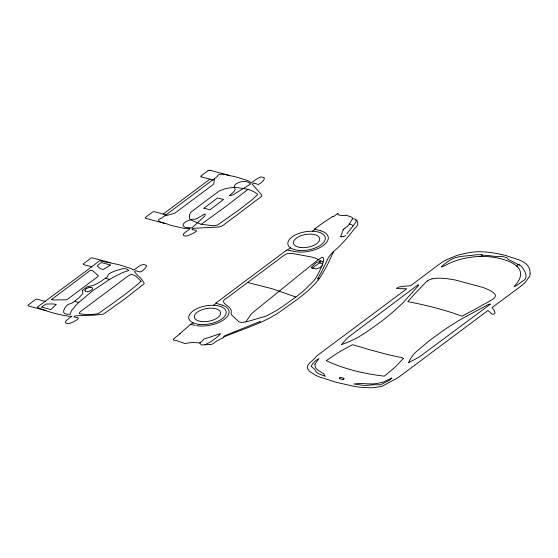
<?xml version="1.0" encoding="UTF-8"?>
<svg xmlns="http://www.w3.org/2000/svg" width="558" height="558" viewBox="0 0 558 558"><rect width="100%" height="100%" fill="white"/><g stroke="black" fill="none" stroke-linecap="round" stroke-linejoin="round"><path stroke-width="0.84" d="M210.959 344.391L212.445 344.063L216.065 341.461A20.799 10.086 -10.1 0 1 217.313 340.694L219.343 339.613A53.345 25.863 -10.1 0 1 222.237 338.246L223.43 337.646L224.456 336.007A7.7 3.732 -10.1 0 1 225.571 335.4L260.098 321.485A11.188 5.427 -10.1 0 1 260.391 322.433M214.349 179.076L213.937 183.387A8.105 3.927 -10.1 0 1 213.798 183.687A8.579 4.157 -10.1 0 1 213.198 184.524L175.324 212.814A8.579 4.157 -10.1 0 1 174.194 213.351A8.105 3.927 -10.1 0 1 173.426 213.644L165.126 215.841M343.149 229.833L340.778 236.425M82.703 290.446L82.744 290.293A3.09 1.5 -10.1 0 1 82.919 289.972L86.909 286.993A3.09 1.5 -10.1 0 1 87.467 286.77L87.599 286.721A12.827 6.222 -10.1 0 1 90.717 285.975L92.607 285.598A7.052 3.418 -10.1 0 0 94.26 285.103L100.733 281.574L107.248 276.859A5.364 2.602 -10.1 0 0 107.534 276.426L108.475 274.327A3.927 1.904 -10.1 0 1 108.873 273.936L111.321 272.562A44.549 21.595 -10.1 0 1 114.802 271.021L121.951 268.851A7.896 3.829 -10.1 0 1 124.573 268.698L125.431 268.761A4.792 2.323 -10.1 0 1 126.603 269.04L127.782 269.681A27.977 13.559 -10.1 0 1 128.124 269.926L128.884 270.477L122.655 272.548L113.992 276.908A89.482 43.378 -10.1 0 0 109.417 279.53L92.886 290.613L78.852 302.366A89.475 43.378 -10.1 0 0 75.832 305.407L71.333 310.883L70.196 314.314L68.753 314.28A27.977 13.559 -10.1 0 1 68.104 314.259L66.283 314.098A4.792 2.323 -10.1 0 1 65.181 313.763L64.651 313.457A7.896 3.829 -10.1 0 1 63.724 312.347L63.64 310.729L64.616 308.504A44.549 21.595 -10.1 0 1 66.004 306.412L67.567 304.794A3.927 1.904 -10.1 0 1 68.146 304.452L71.843 303.085A5.364 2.602 -10.1 0 0 72.554 302.771L78.776 297.979L82.668 293.759A7.052 3.418 -10.1 0 0 82.863 292.873L82.703 291.953A13.113 6.354 -10.1 0 1 82.696 290.446M345.011 228.117L345.702 227.622A23.75 11.516 -10.1 0 0 349.301 224.246L352.286 219.078A19.83 9.612 -10.1 0 0 352.44 218.666L352.007 217.292L347.641 215.744A9.054 4.387 -10.1 0 0 347.034 215.604A3.536 1.716 -10.1 0 0 346.553 215.534L346.497 215.137A1.576 0.76 -10.1 0 0 346.232 215.074L345.548 215.255A5.775 2.797 -10.1 0 0 345.269 215.465C343.282 215.472 336.432 215.793 338.127 213.456A1.807 0.879 -10.1 0 0 337.89 213.421L333.74 216.525L332.484 216.609M322.371 265.022A4.436 2.148 -10.1 0 0 322.426 264.443L323.793 259.324L323.375 257.796L322.231 257.245L318.381 259.477L252.753 312.585L250.688 314.691L245.918 321.875L241.405 322.461L238.977 321.833L231.326 314.649A7.087 3.432 -10.1 0 1 231.221 313.638L231.256 310.646A35.015 16.977 -10.1 0 0 230.866 309.544C228.919 304.835 217.794 302.631 227.273 297.714L284.287 255.118L286.952 253.681L291.855 253.381L311.978 257.085L315.005 257.963L323.242 262.086M322.385 265.022A6.849 3.32 -10.1 0 1 321.847 265.908L318.834 272.736L315.654 278.303A72.917 35.349 -10.1 0 1 313.742 280.869L304.675 289.888A192.677 93.409 -10.1 0 1 301.376 292.685A181.329 87.906 -10.1 0 1 297.121 296.075L283.485 305.93A191.038 92.614 -10.1 0 1 281.113 307.521A205.874 99.812 -10.1 0 1 276.677 310.387L266.494 315.981L247.94 321.422A34.582 16.768 -10.1 0 1 245.918 321.875M339.355 377.996L339.752 377.717A1.039 0.502 -10.1 0 1 340.073 377.654A2.058 0.997 -10.1 0 1 340.624 377.613A3.669 1.779 -10.1 0 1 341.112 377.626L341.698 377.689A6.842 3.32 -10.1 0 1 343.379 378.143L344.251 378.854L343.463 379.3M352.44 218.666C358.668 218.959 359.491 224.902 354.776 228.341C348.394 236.585 341.726 244.76 333.656 251.407L327.462 264.701A320.864 155.556 -10.1 0 1 323.912 271.062C314.391 289.197 296.256 299.779 280.325 311.538C263.09 323.368 242.66 329.101 223.535 337.032M340.764 236.459L341.252 236.843M314.872 228.836L314.893 229.212M353.353 225.69L355.955 222.014A7.819 3.794 -10.1 0 0 355.997 220.529L355.697 219.873M353.13 225.969L352.238 224.993L349.42 224.009M352.837 226.339L346.846 233.746M215.946 302.966L216.086 303.35L213.47 305.296M333.656 251.407L331.361 253.841A58.304 28.263 -10.1 0 0 328.146 258.11L321.52 271.913L317.376 279.014L319.12 278.491M179.69 333.893L190.034 324.798M343.672 229.101L344.928 228.173M91.777 266.787L99.205 260.907A0.823 0.398 -10.1 0 1 99.554 260.816L118.373 264.541L131.074 268.544A18.609 9.019 -10.1 0 1 133.222 270.058C137.059 268.74 141.167 262.483 146.07 265.231A3.006 1.458 -10.1 0 1 146.489 265.775L145.645 267.84L143.315 270.107A28.081 13.615 -10.1 0 1 141.265 271.593L139.877 271.969L135.615 270.735L134.478 271.579L135.21 272.639A42.185 20.451 -10.1 0 0 135.943 273.546L139.751 277.34A129.902 62.977 -10.1 0 1 142.241 280.046L144.236 283.394A3.404 1.646 -10.1 0 1 143.957 283.896L124.608 299.109L103.76 313.917A3.404 1.646 -10.1 0 1 102.902 314.266L95.362 315.061A129.902 62.977 -10.1 0 1 88.855 315.354L79.578 315.647A42.185 20.451 -10.1 0 0 77.443 315.786L75.016 316.002L73.886 316.846L78.336 317.941L78.246 318.667A28.074 13.608 -10.1 0 1 76.286 320.18L72.917 322.168L69.248 323.473A3.006 1.458 -10.1 0 1 67.978 323.563C60.871 323.18 70.148 317.753 71.843 316.212L70.978 316.233A18.372 8.907 -10.1 0 1 68.264 316.17C57.718 314.524 46.977 311.678 37.288 307.277A0.816 0.391 -10.1 0 1 37.316 307.137L91.777 266.787L83.763 264.638A1.493 0.725 -10.1 0 1 83.547 263.641L90.633 258.354A1.493 0.725 -10.1 0 1 92.705 257.963L110.296 262.672M248.108 189.295L225.167 206.948L201.208 224.323L190.648 219.929L189.622 218.603L189.329 216.427A39.653 19.223 -10.1 0 1 189.448 215.137L190.808 212.298L204.953 201.536L219.489 190.878L224.449 188.995A39.653 19.223 -10.1 0 1 226.932 188.339L234.451 187.209L247.961 189.26L253.144 191.31L256.952 193.619L257.691 194.658L252.418 199.485L238.266 210.45L217.397 225.09L213.358 225.746L201.208 224.323M229.519 195.46L233.558 192.036L234.96 190.034A8.642 4.192 -10.1 0 0 235.127 189.148C231.061 183.575 242.597 180.653 246.315 181.594A24.022 11.648 -10.1 0 1 247.766 182.041L250.416 183.721A2.427 1.179 -10.1 0 1 250.242 184.266L233.481 194.589A6.166 2.992 -10.1 0 1 231.479 195.3L229.659 195.691M207.918 170.741L201.089 175.84A1.639 0.795 -10.1 0 0 200.88 176.035A1.528 0.739 -10.1 0 0 201.222 176.837M163.215 214.063L209.927 179.167L213.121 180.011M314.942 228.78L324.052 222.098A1.737 0.844 -10.1 0 1 324.261 221.986M216.086 302.861L286.624 250.165M312.431 231.256L315.089 229.268L320.648 230.761M290.488 247.829L287.6 249.984L293.299 251.226M190.18 324.686L193.201 322.887M200.65 342.312L201.487 341.684A26.84 13.015 -10.1 0 0 202.045 341.245L202.275 341.05A6.264 3.034 -10.1 0 0 203.265 339.808L203.286 339.634A4.917 2.385 -10.1 0 1 203.384 339.404L203.454 339.313A0.725 0.349 -10.1 0 1 203.621 339.173L220.375 333.691L219.657 334.723A54.865 26.596 -10.1 0 1 214.363 339.292A47.018 22.794 -10.1 0 1 209.466 342.486L204.821 344.851M319.588 261.688A7.812 3.787 -10.1 0 0 318.165 261.988L317.474 262.162A2.56 1.242 -10.1 0 0 316.581 262.525L315.898 262.985A19.558 9.479 -10.1 0 0 315.075 263.662L311.35 267.463A1.528 0.739 -10.1 0 0 311.517 267.875L312.257 268.203L320.69 261.869L320.341 261.667A2.002 0.97 -10.1 0 0 319.588 261.702M180.06 333.551A45.533 22.076 -10.1 0 1 177.786 335.504L173.433 339.125A2.434 1.179 -10.1 0 0 173.343 339.404A3.195 1.548 -10.1 0 0 173.357 339.662L173.531 339.975A1.667 0.809 -10.1 0 0 173.831 340.15L174.41 340.296A3.655 1.772 -10.1 0 0 175.031 340.352L176.37 340.457A0.802 0.391 -10.1 0 1 176.516 340.54L184.921 343.533L188.29 343.01A3.229 1.569 -10.1 0 1 188.862 342.842L192.398 342.493L199.422 342.905A0.914 0.439 -10.1 0 1 199.666 342.989L200.287 342.584M427.435 280.939L426.256 281.867A35.294 17.11 -10.1 0 0 425.824 282.25L413.931 294.631A30.069 14.578 -10.1 0 0 413.555 295.112A216.846 105.127 -10.1 0 1 407.772 301.669C426.173 305.087 444.44 309.76 462.024 316.191A216.839 105.127 -10.1 0 1 472.221 310.813A28.57 13.852 -10.1 0 0 472.786 310.534L491.772 299.904A32.734 15.868 -10.1 0 0 492.54 299.409C494.332 298.481 496.585 296.11 494.827 294.115A22.432 10.874 -10.1 0 0 493.37 292.643L492.149 291.75A46.216 22.404 -10.1 0 0 489.324 290.125L484.477 288.033A75.4 36.556 -10.1 0 0 482.503 287.307L455.035 279.949A75.4 36.556 -10.1 0 0 452.678 279.516L446.254 278.595A45.735 22.174 -10.1 0 0 441.183 278.226L439.802 278.191A22.648 10.979 -10.1 0 0 435.882 278.303L435.219 278.358A11.034 5.35 -10.1 0 0 431.983 278.874M204.584 214.084L196.465 218.792A8.642 4.192 -10.1 0 1 194.798 219.28C191.38 218.241 177.89 224.204 185.193 227.252A24.015 11.641 -10.1 0 0 186.756 227.615L191.317 227.866A2.434 1.179 -10.1 0 0 192.308 227.538L204.737 216.058A6.166 2.992 -10.1 0 0 205.198 214.935L205.1 214.035M324.582 221.84L332.373 216.664M286.77 250.075L287.419 249.949M89.231 287.468L89.852 287.37A3.146 1.528 -10.1 0 1 90.438 287.328M343.735 236.411L341.363 236.829M210.61 344.419L201.396 344.97L199.729 343.031M193.654 228.32L218.68 226.973L221.156 226.443L223.235 225.251L261.5 196.43L261.814 195.572L261.151 194.282L252.251 184.224L253.751 183.052L258.34 184.503L260.516 183.233A28.8 13.964 -10.1 0 0 261.367 182.564L263.711 180.22L264.387 178.351A3.69 1.786 -10.1 0 0 264.087 177.876C261.744 175.979 258.759 177.577 256.694 179.083A52.501 25.452 -10.1 0 0 255.383 179.948L251.156 182.982L249.51 181.531A20.52 9.946 -10.1 0 0 248.219 180.722L235.497 176.802A109.466 53.066 -10.1 0 0 233.153 176.265C228.355 175.84 223.005 172.868 218.373 174.849A4.68 2.267 -10.1 0 0 217.948 175.261A4.157 2.016 -10.1 0 0 217.69 175.637L217.439 176.237A4.729 2.295 -10.1 0 1 217.25 176.558L161.527 218.178A4.729 2.295 -10.1 0 1 160.997 218.401L159.923 218.785A4.157 2.016 -10.1 0 0 159.309 219.064A4.68 2.267 -10.1 0 0 158.688 219.427C156.972 222.489 166.444 223.074 168.46 224.588A112.025 54.307 -10.1 0 0 171.466 225.502L184.363 228.417A20.52 9.946 -10.1 0 0 186.574 228.543C196.995 227.015 178.874 233.711 184.279 235.804A6.075 2.943 -10.1 0 0 185.242 235.971L186.253 236.013A3.69 1.786 -10.1 0 0 187.328 235.908L193.877 232.958A28.402 13.769 -10.1 0 0 195.126 232.079C200.364 229.233 187.927 230.6 193.242 228.348M479.315 256.492L484.17 256.485A43.022 20.855 -10.1 0 1 487.267 256.624C496.229 257.35 505.353 259.114 513.262 263.585A43.001 20.848 -10.1 0 1 514.999 264.736L517.273 266.654M342.479 379.314L341.894 379.252A6.842 3.32 -10.1 0 1 340.213 378.798L339.808 378.603M196.625 325.67L196.869 325.705A21.867 10.602 -10.1 0 0 224.379 319.309A21.867 10.602 -10.1 0 0 223.409 305.526L222.6 305.219M195.195 325.426L190.955 324.561M519.498 264.987C517.419 263.864 515.822 266.473 518.103 267.526A27.544 13.35 -10.1 0 1 518.947 268.712C523.237 275.038 518.515 282.034 513.939 286.61L516.052 285.856L519.861 283.185A100.635 48.79 -10.1 0 0 522.149 281.378C528.921 278.547 525.413 271.676 522.365 267.408A39.234 19.021 -10.1 0 0 521.674 266.578L519.965 265.162A7.435 3.606 -10.1 0 0 519.491 264.987L518.954 264.806A14.822 7.184 -10.1 0 1 517.447 264.185L514.211 262.399A52.299 25.354 -10.1 0 0 513.339 261.946A63.577 30.823 -10.1 0 0 512.453 261.521L508.443 259.582A6.124 2.964 -10.1 0 1 507.968 259.135L507.92 259.065A16.824 8.154 -10.1 0 1 507.78 258.87L507.034 257.915A4.171 2.023 -10.1 0 0 506.601 257.643L502.13 256.443A4.276 2.072 -10.1 0 0 501.224 256.401L500.91 256.415A13.538 6.563 -10.1 0 0 499.78 256.499L498.538 256.61A6.124 2.964 -10.1 0 1 497.429 256.631L490.873 255.871A52.354 25.382 -10.1 0 0 489.157 255.69L484.1 255.257A14.822 7.184 -10.1 0 1 482.161 254.957L481.554 254.832A7.435 3.606 -10.1 0 0 480.982 254.727L477.397 254.72A39.179 18.993 -10.1 0 0 475.423 254.846C466.237 256.429 455.684 255.327 447.997 261.528A100.377 48.665 -10.1 0 0 445.507 263.278C437.472 269.416 442.871 266.584 448.165 263.899C456.36 259.784 465.407 257.796 474.474 256.806A27.495 13.329 -10.1 0 1 477.209 256.575C478.115 256.715 484.281 256.366 481.638 254.846M247.64 282.494L271.927 288.667L295.873 297.03M312.257 268.203L316.135 268.879L319.302 267.896A9.416 4.562 -10.1 0 0 321.847 265.908M216.448 303.44L222.447 305.17M210.226 170.316L229.917 175.582M201.375 176.879L209.927 179.167M166.396 214.914L154.58 211.747A1.493 0.725 -10.1 0 0 152.508 212.131L145.561 217.32A1.493 0.725 -10.1 0 0 145.771 218.324L165.593 223.632M45.393 301.432L37.379 299.29A1.493 0.725 -10.1 0 0 35.307 299.674L28.228 304.961A1.493 0.725 -10.1 0 0 28.444 305.965L46.035 310.673M319.42 262.853L321.729 263.634A3.767 1.827 -10.1 0 1 322.426 264.443M320.773 230.796L320.892 230.831A21.992 10.658 -10.1 0 1 323.514 245.353L322.015 246.392A21.992 10.658 -10.1 0 1 293.689 251.309M92.572 288.465L92.419 287.977A2.769 1.346 -10.1 0 0 90.445 287.314M84.956 290.558L85.109 291.046A2.769 1.346 -10.1 0 0 87.083 291.701A3.139 1.521 -10.1 0 0 87.676 291.653L88.297 291.555A5.148 2.497 -10.1 0 0 92.482 288.479M427.456 280.946A8.656 4.199 -10.1 0 1 431.969 278.854M345.381 235.316A2.936 1.423 -10.1 0 1 343.888 236.466M343.114 229.84A3.474 1.688 -10.1 0 1 343.644 229.094M78.845 302.366A39.59 19.195 -10.1 0 1 74.626 301.439M105.602 278.303A39.625 19.209 -10.1 0 1 109.417 279.53M343.456 379.307A2.86 1.388 -10.1 0 1 342.486 379.307M339.857 378.575A2.239 1.088 -10.1 0 1 339.285 378.01M85.046 290.544A5.148 2.497 -10.1 0 1 89.245 287.503M208.043 170.65A1.493 0.725 -10.1 0 1 210.073 170.274M41.738 307.123L50.785 309.592L56.26 304.501L54.049 304.082A76.62 37.149 -10.1 0 0 51.859 303.936L46.363 304.012A1.925 0.935 -10.1 0 0 45.665 304.243L42.568 306.363A20.646 10.009 -10.1 0 0 42.136 306.691L41.738 307.123M530.1 273.49L530.093 273.839A51.643 25.033 -10.1 0 1 530.037 274.717L529.772 276.001A7.819 3.794 -10.1 0 1 529.493 276.538L527.143 279.649A16.126 7.819 -10.1 0 0 526.696 280.493L524.701 282.997L520.105 286.763L492.093 307.521L493.942 309.997A35.252 17.089 -10.1 0 1 494.416 310.869A37.212 18.044 -10.1 0 1 494.758 311.692L495.023 312.982A2.392 1.158 -10.1 0 1 494.834 313.366L494.723 313.498A4.527 2.197 -10.1 0 1 494.221 313.938L492.261 314.231L487.943 310.499L399.716 376.462A71.473 34.652 -10.1 0 1 396.668 378.415L381.721 386.45L373.232 387.684A37.26 18.065 -10.1 0 1 369.724 387.789L360.796 387.287A83.302 40.385 -10.1 0 1 354.846 386.485L336.537 382.397L319.839 377.11A83.288 40.378 -10.1 0 1 315.451 375.143L310.248 371.865A37.184 18.023 -10.1 0 1 308.79 370.435C303.65 365.148 313.61 360.782 315.995 356.82A71.661 34.742 -10.1 0 1 318.409 354.693L406.747 288.765L396.55 288.577L397.847 287.398A2.392 1.158 -10.1 0 1 398.51 287.147L401.188 286.638A37.212 18.044 -10.1 0 1 403.594 286.303A35.252 17.089 -10.1 0 1 404.906 286.156L410.66 285.724L438.344 264.876L443.596 261.284L447.593 259.317A16.126 7.819 -10.1 0 0 449.044 258.745L456.911 255.397A49.829 24.161 -10.1 0 1 459.108 254.832L463.126 253.897A105.42 51.106 -10.1 0 1 466.321 253.227C479.503 250.11 493.321 252.397 506.239 255.641C514.085 258.835 527.729 260.209 529.849 270.232A105.42 51.106 -10.1 0 1 530.03 271.809L530.1 273.49M314.949 364.576L315.082 366.069A33.564 16.273 -10.1 0 0 315.382 367.038L315.919 368.127A13.336 6.466 -10.1 0 0 316.442 368.775L318.227 370.24A81.991 39.751 -10.1 0 0 320.348 371.684L323.235 373.455A8.691 4.213 -10.1 0 1 323.654 373.825L323.863 374.069A18.944 9.186 -10.1 0 1 324.184 374.516L325.23 376.35C322.043 374.578 316.421 374.16 315.172 370.156A7.575 3.669 -10.1 0 1 315.186 369.745L311.141 366.362L312.759 363.586A56.016 27.154 -10.1 0 1 313.645 362.644L315.326 361.04A26.972 13.078 -10.1 0 1 317.111 359.624L318.925 358.585L315.193 363.802A8.244 3.997 -10.1 0 0 314.949 364.576M203.921 208.232L210.08 209.766L223.619 199.436L217.487 198.027L203.942 208.162M51.587 299.472L53.275 299.974L65.963 299.779A3.034 1.472 -10.1 0 0 66.681 299.597L66.918 299.513A4.066 1.967 -10.1 0 0 67.678 299.172L97.845 276.635A4.059 1.967 -10.1 0 0 98.159 276.175L98.208 276.043A3.034 1.472 -10.1 0 0 98.236 275.673L92.468 270.47L90.452 270.309L51.587 299.472M141.076 281.26C127.928 293.083 112.814 303.203 98.368 313.554C92.314 314.9 85.513 314.796 79.424 313.736A1.772 0.858 -10.1 0 1 79.222 313.429L79.578 312.599A13.078 6.34 -10.1 0 1 81.001 311.183L127.803 276.217A13.19 6.396 -10.1 0 1 129.547 275.178L131.402 274.452A1.779 0.858 -10.1 0 1 132.1 274.39L135.789 276.077L141.076 281.26M391.883 378.122L390.607 379.3A27.216 13.197 -10.1 0 1 388.661 380.675L380.744 384.72L371.558 384.839A7.575 3.669 -10.1 0 1 370.763 385.041L364.416 385.452L353.807 383.995L359.526 383.43A8.691 4.213 -10.1 0 1 360.447 383.423L366.076 383.758A82.968 40.225 -10.1 0 0 369.159 383.876L372.884 383.883A13.336 6.466 -10.1 0 0 374.411 383.785L376.803 383.485A33.564 16.273 -10.1 0 0 378.861 383.144L381.86 382.495A8.224 3.99 -10.1 0 0 383.269 382.028L391.883 378.122M403.322 358.431L396.403 365.839A146.496 71.026 -10.1 0 1 393.397 368.608L384.302 376.169C364.444 373.811 344.377 369.236 326.27 360.628L336.879 353.472A145.994 70.782 -10.1 0 1 340.903 350.982L352.496 344.691L362.867 347.676A272.227 131.981 -10.1 0 0 368.803 349.51L386.129 354.149A272.227 131.981 -10.1 0 0 392.546 355.62L402.311 357.755L403.322 358.431M408.554 362.679L416.882 358.299A62.789 30.439 -10.1 0 0 420.767 355.899L490.468 304.117A19.523 9.465 -10.1 0 0 488.968 304.208L462.966 318.144A201.229 97.559 -10.1 0 0 457.978 321.073L450.599 325.684A334.849 162.336 -10.1 0 0 444.573 329.639L429.032 340.868L415.285 352.537A62.133 30.125 -10.1 0 0 413.22 354.916L411.093 357.887A85.89 41.641 -10.1 0 0 409.844 359.994L408.554 362.679M110.407 265.057L103.237 269.521L101.089 268.949A76.669 37.17 -10.1 0 1 99.77 268.154L97.322 265.95A1.925 0.935 -10.1 0 1 97.441 265.566L100.161 263.348A20.66 10.016 -10.1 0 1 100.614 263.02L102.093 262.692L110.407 265.057M418.667 285.382L403.476 302.22A201.626 97.755 -10.1 0 1 400.051 305.568L394.457 310.653A336.111 162.95 -10.1 0 1 389.512 314.893L386.08 317.718A229.784 111.398 -10.1 0 1 381.044 321.666L367.422 331.452L358.201 337.255A62.133 30.125 -10.1 0 1 354.497 339.194L349.636 341.433A85.548 41.473 -10.1 0 1 346.086 342.919L341.315 344.725L346.099 339.348A62.691 30.39 -10.1 0 1 348.994 336.683L418.144 284.754A19.265 9.34 -10.1 0 1 418.667 285.382M298.502 250.375A18.965 9.193 -10.1 0 0 325.258 237.638A18.965 9.193 -10.1 0 0 295.977 234.646A18.965 9.193 -10.1 0 0 298.502 250.375M199.178 324.386A18.965 9.193 -10.1 0 0 226.157 311.783A18.965 9.193 -10.1 0 0 197.051 308.595A18.965 9.193 -10.1 0 0 199.178 324.386M201.494 321.548A13.301 6.452 -10.1 0 0 220.591 312.808A13.301 6.452 -10.1 0 0 200.301 310.415A13.301 6.452 -10.1 0 0 201.494 321.548M300.609 247.508A13.301 6.452 -10.1 0 0 319.706 238.768A13.301 6.452 -10.1 0 0 299.416 236.383A13.301 6.452 -10.1 0 0 300.609 247.508"/></g></svg>
